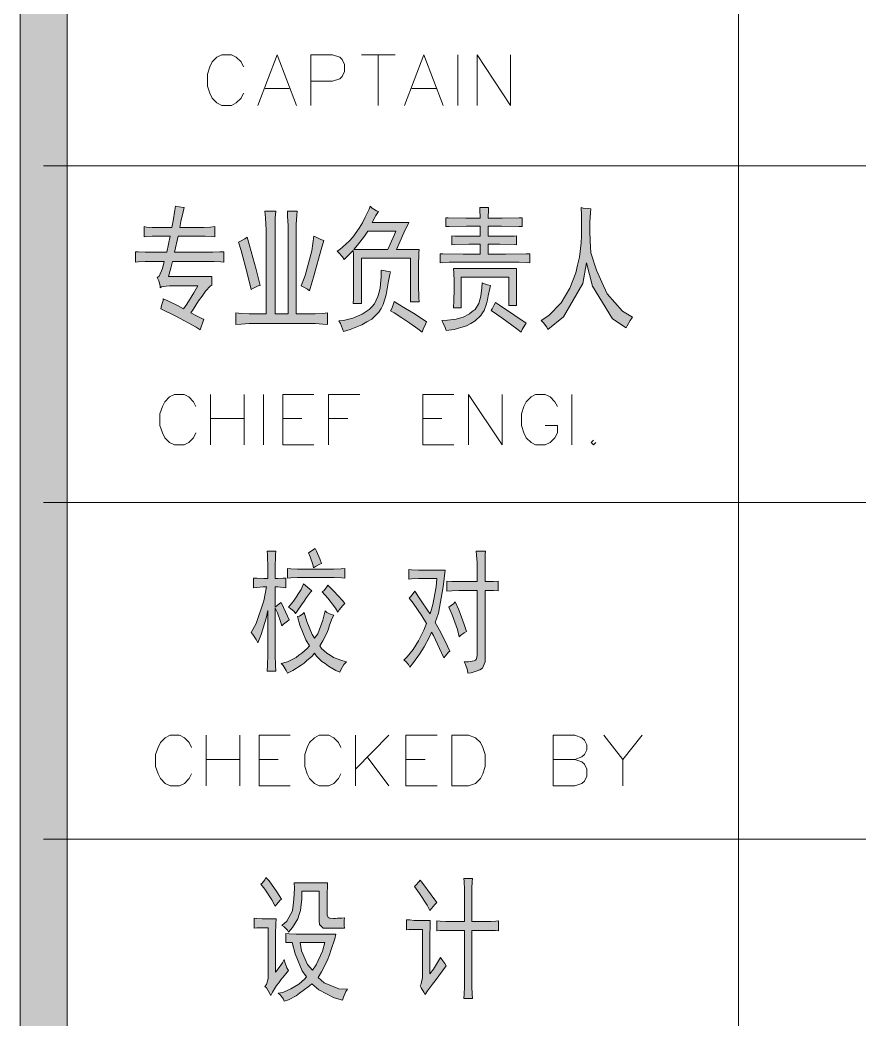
# Model space of a CAD drawing. Header units: millimetres. Extents: x -30643 to 86172, y -19411 to 63186.
# Drawn here: x 77279 to 79728, y -1251 to 1667 of the extents above; entities that cross this region are included whole.
import ezdxf

# ---------------------------------------------------------------- set-up
doc = ezdxf.new("R2010")
doc.units = ezdxf.units.MM

msp = doc.modelspace()

# ---------------------------------------------------------------- hatches: boundary and pattern name
h = msp.add_hatch(color=0)
h.dxf.hatch_style = 2
h.paths.add_polyline_path([(77415.8, -17443.9), (77278.6, -17443.9), (77278.6, 61219), (77415.8, 61219)])
h = msp.add_hatch(color=0)
h.dxf.hatch_style = 2
h.paths.add_polyline_path([(77803.5, 762.4), (77792.2, 770.1), (77735.3, 801.1), (77688.8, 824.3), (77691.6, 833.5), (77695.8, 848.3), (77696.5, 853.2), (77707.8, 848.3), (77737.4, 833.5), (77755.7, 824.3), (77764.8, 837), (77785.9, 870.1), (77797.2, 890.5), (77714.1, 890.5), (77705, 889.8), (77691.6, 887.7), (77687.4, 885.5), (77687.4, 890.5), (77683.2, 905.2), (77678.3, 915.1), (77683.9, 919.3), (77694.4, 941.8), (77699.4, 961.5), (77654.3, 961.5), (77643.1, 961.5), (77623.4, 960.8), (77614.9, 960.1), (77614.9, 990.4), (77623.4, 989.7), (77643.1, 989), (77654.3, 989), (77706.4, 989), (77716.3, 1035.4), (77672.6, 1035.4), (77663.5, 1035.4), (77647.3, 1034.7), (77641, 1034), (77641, 1063.6), (77647.3, 1062.2), (77663.5, 1061.5), (77672.6, 1061.5), (77721.2, 1061.5), (77725.4, 1080.5), (77730.3, 1111.4), (77731.7, 1123.4), (77742.3, 1121.3), (77755, 1119.2), (77757.1, 1119.2), (77754.3, 1107.2), (77747.9, 1079.1), (77744.4, 1061.5), (77807, 1061.5), (77814.8, 1061.5), (77834.5, 1062.2), (77846.4, 1063.6), (77846.4, 1034), (77838, 1034.7), (77818.3, 1035.4), (77807, 1035.4), (77739.5, 1035.4), (77728.9, 989), (77832.4, 989), (77840.8, 989), (77861.2, 989.7), (77872.5, 990.4), (77872.5, 960.1), (77864, 960.8), (77844.3, 961.5), (77833.1, 961.5), (77723.3, 961.5), (77719.1, 946.8), (77713.4, 925), (77712, 917.9), (77838, 917.9), (77838, 891.9), (77833.8, 890.5), (77819.7, 875), (77809.8, 860.9), (77799.3, 847.5), (77783.1, 822.2), (77776.8, 811.7), (77791.5, 803.9), (77810.5, 794.8), (77814.8, 793.4)])
h = msp.add_hatch(color=0)
h.dxf.hatch_style = 2
h.paths.add_polyline_path([(78024.5, 1109.3), (78023.1, 1088.2), (78022.4, 1050.9), (78022.4, 1035.4), (78022.4, 808.8), (78060.4, 808.8), (78060.4, 1053.7), (78060.4, 1066.4), (78058.9, 1093.8), (78058.2, 1109.3), (78087.1, 1109.3), (78085.7, 1097.4), (78084.3, 1071.3), (78084.3, 1057.2), (78084.3, 808.8), (78130, 808.8), (78139.2, 808.8), (78161.7, 810.3), (78175.1, 811.7), (78175.1, 777.9), (78161.7, 779.3), (78139.9, 780.7), (78130.7, 780.7), (77954.8, 780.7), (77947.1, 780.7), (77923.8, 779.3), (77908.4, 777.9), (77908.4, 811.7), (77923.8, 810.3), (77946.4, 808.8), (77954.1, 808.8), (77996.3, 808.8), (77996.3, 1036.8), (77996.3, 1053), (77994.9, 1089.6), (77992.8, 1109.3)])
h = msp.add_hatch(color=0)
h.paths.add_polyline_path([(78324.2, 1107.9), (78316.5, 1095.9), (78307.3, 1079.8), (78305.9, 1075.5), (78412.2, 1075.5), (78398.1, 1045.3), (78380.5, 1005.9), (78376.3, 996.7), (78442.4, 996.7), (78441.7, 986.2), (78441, 948.2), (78441, 921.4), (78441, 894), (78441.7, 856), (78442.4, 844), (78417.8, 844), (78417.8, 972.1), (78274.3, 972.1), (78274.3, 839.8), (78250.3, 839.8), (78251, 851.8), (78251, 891.2), (78251, 917.9), (78251, 945.4), (78251, 983.4), (78250.3, 993.9), (78241.9, 986.2), (78229.2, 972.8), (78224.3, 967.9), (78219.4, 975.6), (78208.8, 987.6), (78203.9, 992.5), (78211.6, 996.7), (78229.2, 1012.2), (78239.1, 1022.1), (78248.9, 1032.6), (78267.9, 1059.4), (78277.1, 1074.8), (78285.5, 1091), (78296.8, 1114.9), (78299.6, 1123.4), (78305.9, 1117.8), (78317.9, 1110)])
h.paths.add_polyline_path([(78293.3, 1050.9), (78283.4, 1036.1), (78263, 1009.4), (78252.5, 996.7), (78351, 996.7), (78358, 1012.9), (78370.7, 1040.4), (78374.9, 1050.9)])
h = msp.add_hatch(color=0)
h.dxf.hatch_style = 2
h.paths.add_polyline_path([(78645.1, 1119.2), (78644.4, 1109.3), (78643.7, 1093.8), (78643.7, 1088.2), (78684.5, 1088.2), (78733.8, 1088.9), (78742.9, 1089.6), (78742.9, 1063.6), (78733.1, 1064.3), (78683.1, 1065), (78643.7, 1065), (78643.7, 1035.4), (78678.2, 1035.4), (78719.7, 1036.1), (78726.7, 1036.8), (78726.7, 1010.8), (78719.7, 1011.5), (78678.2, 1012.2), (78643.7, 1012.2), (78643.7, 983.4), (78694.4, 983.4), (78754.9, 984.1), (78765.4, 984.8), (78765.4, 958), (78754.9, 959.4), (78733.8, 960.1), (78723.2, 960.1), (78541.7, 960.1), (78530.4, 960.1), (78511.4, 959.4), (78503.7, 958), (78503.7, 984.8), (78511.4, 984.1), (78570.5, 983.4), (78620.5, 983.4), (78620.5, 1012.2), (78587.4, 1012.2), (78546.6, 1011.5), (78538.1, 1010.8), (78538.1, 1036.8), (78546.6, 1036.1), (78587.4, 1035.4), (78620.5, 1035.4), (78620.5, 1065), (78580.4, 1065), (78530.4, 1064.3), (78519.9, 1063.6), (78519.9, 1089.6), (78527.6, 1088.9), (78578.3, 1088.2), (78620.5, 1088.2), (78620.5, 1093.8), (78619.8, 1109.3), (78619.1, 1119.2)])
h = msp.add_hatch(color=0)
h.dxf.hatch_style = 2
h.paths.add_polyline_path([(78798.5, 789.8), (78821, 804.6), (78856.9, 841.2), (78869.6, 862.3), (78882.2, 884.1), (78899.8, 928.5), (78904.8, 951.7), (78909.7, 974.2), (78915.3, 1016.4), (78916, 1036.1), (78916, 1055.8), (78916, 1097.4), (78914.6, 1119.2), (78921, 1117.8), (78935.7, 1116.4), (78943.5, 1115.6), (78942.1, 1103.7), (78939.9, 1077.7), (78939.9, 1065), (78939.9, 1051.6), (78941.4, 1021.4), (78942.1, 1004.5), (78943.5, 987.6), (78959.7, 936.2), (78975.1, 901.7), (78990.6, 868), (79035.6, 816.6), (79065.2, 799.7), (79058.2, 789.8), (79049, 774.4), (79046.2, 768.7), (79006.1, 794.8), (78948.4, 889.8), (78930.8, 958), (78919.5, 897.5), (78863.2, 800.4), (78818.2, 763.8), (78814.7, 770.1), (78804.8, 782.8)])
h = msp.add_hatch(color=0)
h.dxf.hatch_style = 2
h.paths.add_polyline_path([(77940.7, 1032.6), (77947.8, 1008.7), (77966.8, 938.3), (77979.4, 891.9), (77973.1, 890.5), (77959.7, 884.1), (77952.7, 879.9), (77942.1, 924.2), (77923.8, 993.9), (77915.4, 1018.5), (77921.7, 1021.4), (77934.4, 1028.4)])
h = msp.add_hatch(color=0)
h.dxf.hatch_style = 2
h.paths.add_polyline_path([(78164.5, 1023.5), (78156.8, 996.7), (78136.3, 923.5), (78123, 876.4), (78117.3, 881.3), (78104.7, 888.4), (78098.3, 890.5), (78110.3, 920.7), (78129.3, 993.2), (78135.6, 1035.4), (78142, 1032.6), (78156.1, 1026.3)])
h = msp.add_hatch(color=0)
h.dxf.hatch_style = 2
h.paths.add_polyline_path([(78358.7, 932), (78357.3, 924.2), (78352.4, 899.6), (78349.6, 882), (78346.7, 864.4), (78337.6, 836.3), (78331.3, 825), (78324.9, 813.8), (78304.5, 794.1), (78289.8, 785.6), (78275.7, 777.2), (78241.2, 763.1), (78221.5, 757.5), (78219.4, 765.2), (78213, 780.7), (78208.1, 788.4), (78222.2, 789.8), (78249.6, 796.9), (78263, 802.5), (78276.4, 808.1), (78296.8, 821.5), (78304.5, 830), (78312.3, 838.4), (78322.1, 860.2), (78325.6, 872.9), (78328.5, 885.5), (78331.3, 917.2), (78331.3, 936.9), (78339, 935.5), (78352.4, 932.7)])
h = msp.add_hatch(color=0)
h.dxf.hatch_style = 2
h.paths.add_polyline_path([(78726.7, 941.1), (78726.7, 932), (78726, 908.1), (78726, 893.3), (78726, 878.5), (78726.7, 849), (78726.7, 833.5), (78704.2, 833.5), (78704.2, 916.5), (78564.9, 916.5), (78564.9, 827.1), (78543.1, 827.1), (78543.8, 848.3), (78544.5, 880.6), (78544.5, 891.9), (78544.5, 904.5), (78543.8, 929.2), (78543.1, 941.1)])
h = msp.add_hatch(color=0)
h.dxf.hatch_style = 2
h.paths.add_polyline_path([(78508.6, 789.8), (78524.8, 790.5), (78550.8, 794.1), (78560.7, 796.9), (78571.2, 799.7), (78589.5, 808.8), (78597.3, 815.9), (78605.7, 822.2), (78616.3, 839.8), (78619.1, 850.4), (78622.6, 860.9), (78625.4, 885.5), (78626.1, 899.6), (78630.3, 898.2), (78642.3, 894), (78650.7, 891.9), (78648.6, 882.7), (78643.7, 861.6), (78641.6, 850.4), (78638.8, 838.4), (78632.4, 819.4), (78627.5, 811.7), (78622.6, 803.9), (78605.7, 789.1), (78593, 781.4), (78580.4, 774.4), (78544.5, 763.8), (78521.3, 761), (78518.4, 769.4), (78512.1, 784.2)])
h = msp.add_hatch(color=0)
h.dxf.hatch_style = 2
h.paths.add_polyline_path([(78369.3, 845.4), (78380.5, 838.4), (78403, 825), (78414.3, 818), (78426.3, 811), (78450.9, 794.8), (78464.3, 785.6), (78460.7, 779.3), (78454.4, 764.5), (78451.6, 756.1), (78438.9, 765.2), (78415, 782.1), (78403.7, 789.8), (78392.5, 797.6), (78370, 811.7), (78358.7, 818), (78363.6, 827.1), (78368.6, 841.2)])
h = msp.add_hatch(color=0)
h.dxf.hatch_style = 2
h.paths.add_polyline_path([(78664.8, 842.6), (78676.8, 834.2), (78721.8, 803.9), (78754.9, 782.1), (78750.7, 776.5), (78742.9, 763.1), (78740.1, 756.1), (78727.4, 765.9), (78683.8, 797.6), (78652.1, 819.4), (78655, 824.3), (78661.3, 835.6)])
h = msp.add_hatch(color=0)
h.dxf.hatch_style = 2
h.paths.add_polyline_path([(78001.2, 36.9), (78001.2, 66.5), (78000.5, 106.6), (77999.8, 117.1), (78024.5, 117.1), (78023.8, 106.6), (78023.1, 66.5), (78023.1, 36.9), (78030.1, 36.9), (78045.6, 37.6), (78053.3, 38.3), (78053.3, 10.2), (78045.6, 10.9), (78030.8, 12.3), (78023.1, 12.3), (78023.1, -46.8), (78027.3, -42.6), (78035.7, -35.6), (78040.6, -32.8), (78047, -47.5), (78058.9, -72.9), (78063.9, -83.4), (78058.2, -87.6), (78047, -96.1), (78042.1, -101), (78038.5, -88.3), (78029.4, -63), (78023.1, -49.6), (78023.1, -170), (78023.1, -185.5), (78023.8, -217.1), (78024.5, -233.3), (77999.8, -233.3), (78000.5, -217.1), (78001.2, -185.5), (78001.2, -170), (78001.2, -56), (77996.3, -79.2), (77981.5, -126.3), (77972.4, -150.3), (77967.5, -141.1), (77957.6, -126.3), (77952.7, -120.7), (77967.5, -94.7), (77990, -27.8), (77997, 12.3), (77987.9, 12.3), (77969.6, 10.9), (77959.7, 10.2), (77959.7, 38.3), (77969.6, 37.6), (77990, 36.9)])
h = msp.add_hatch(color=0)
h.dxf.hatch_style = 2
h.paths.add_polyline_path([(78139.2, 124.9), (78143.4, 116.4), (78153.2, 94.6), (78157.5, 81.2), (78152.5, 79.1), (78140.6, 72.1), (78134.2, 67.9), (78132.8, 77.7), (78125.1, 100.2), (78119.5, 112.2)])
h = msp.add_hatch(color=0)
h.dxf.hatch_style = 2
h.paths.add_polyline_path([(78523.4, 29.2), (78537.4, 28.5), (78556.4, 27.8), (78561.4, 27.8), (78611.3, 27.8), (78611.3, 73.5), (78611.3, 84.1), (78609.9, 105.2), (78609.2, 117.1), (78636, 117.1), (78635.3, 108), (78634.6, 84.8), (78634.6, 70.7), (78634.6, 27.8), (78640.2, 27.8), (78659.2, 28.5), (78672.6, 29.2), (78672.6, 1), (78659.2, 1.7), (78640.2, 2.4), (78634.6, 2.4), (78634.6, -191.8), (78635.3, -206.6), (78627.5, -224.9), (78619.8, -229.1), (78612, -232.6), (78594.4, -238.2), (78584.6, -239.6), (78583.2, -230.5), (78577.6, -213.6), (78574, -205.9), (78586.7, -205.9), (78602.9, -203.7), (78606.4, -201.6), (78609.2, -199.5), (78612, -189), (78611.3, -179.1), (78611.3, 2.4), (78562.8, 2.4), (78557.9, 2.4), (78538.1, 1), (78523.4, -0.4)])
h = msp.add_hatch(color=0)
h.dxf.hatch_style = 2
h.paths.add_polyline_path([(78182.1, 64.4), (78193.3, 64.4), (78215.2, 65.1), (78225.7, 65.8), (78225.7, 38.3), (78216.6, 39), (78194.8, 39.7), (78182.1, 39.7), (78099.8, 39.7), (78087.8, 39.7), (78068.1, 39), (78058.9, 38.3), (78058.9, 65.8), (78068.1, 65.1), (78087.8, 64.4), (78099.8, 64.4)])
h = msp.add_hatch(color=0)
h.dxf.hatch_style = 2
h.paths.add_polyline_path([(78412.2, 62.9), (78420.6, 62.2), (78441, 61.5), (78453, 61.5), (78518.4, 61.5), (78512.8, 12.3), (78498.7, -64.4), (78489.6, -91.2), (78504.4, -118.6), (78525.5, -160.1), (78532.5, -174.9), (78528.3, -178.4), (78519.1, -189), (78514.2, -194.6), (78502.3, -167.2), (78484, -129.2), (78478.3, -119.3), (78471.3, -135.5), (78457.2, -162.2), (78450.2, -173.5), (78443.2, -184), (78426.3, -208), (78415.7, -221.3), (78411.5, -214.3), (78402.3, -204.5), (78397.4, -200.9), (78407.3, -191.8), (78424.9, -170), (78433.3, -158), (78441, -145.3), (78456.5, -113.7), (78464.3, -94.7), (78450.2, -72.2), (78424.9, -34.9), (78413.6, -20.1), (78417.1, -16.6), (78424.9, -6.7), (78429.8, -0.4), (78446.7, -25), (78469.2, -58.1), (78474.8, -66.5), (78482.6, -39.1), (78492.4, 13), (78494.5, 36.9), (78453, 36.9), (78441, 36.9), (78420.6, 36.2), (78412.2, 34.8)])
h = msp.add_hatch(color=0)
h.dxf.hatch_style = 2
h.paths.add_polyline_path([(78130, 1), (78125.8, -2.5), (78113.8, -18), (78106.8, -29.2), (78099.1, -39.8), (78087.1, -58.1), (78082.2, -65.1), (78077.9, -59.5), (78067.4, -50.3), (78061.8, -46.8), (78076.5, -29.2), (78098.3, 5.2), (78105.4, 21.4)])
h = msp.add_hatch(color=0)
h.dxf.hatch_style = 2
h.paths.add_polyline_path([(78175.8, 17.9), (78193.3, -0.4), (78218.7, -27.1), (78225.7, -35.6), (78220.1, -41.9), (78209.5, -54.6), (78205.3, -60.9), (78199, -49.6), (78176.5, -20.1), (78159.6, -1.8), (78165.2, 2.4), (78172.9, 13)])
h = msp.add_hatch(color=0)
h.dxf.hatch_style = 2
h.paths.add_polyline_path([(78107.5, -62.3), (78115.2, -88.3), (78130.7, -126.3), (78137.8, -137.6), (78146.9, -124.9), (78161.7, -84.8), (78168, -57.4), (78172.9, -62.3), (78185.6, -67.9), (78193.3, -70), (78189.1, -79.2), (78181.4, -98.9), (78177.9, -110.2), (78174.3, -120.7), (78161.7, -145.3), (78153.2, -159.4), (78158.2, -167.2), (78172.9, -181.2), (78182.8, -186.9), (78192.6, -193.2), (78216.6, -202.3), (78230.6, -205.9), (78222.9, -213.6), (78213.8, -229.1), (78211.6, -236.8), (78199.7, -231.2), (78177.9, -218.5), (78168.7, -211.5), (78158.9, -205.2), (78143.4, -189.7), (78137.8, -181.2), (78130.7, -189.7), (78114.5, -203.7), (78106.8, -210.1), (78098.3, -216.4), (78074.4, -231.2), (78058.2, -239.6), (78054.7, -231.2), (78045.6, -217.1), (78040.6, -211.5), (78058.2, -205.9), (78083.6, -193.2), (78092, -186.9), (78100.5, -181.2), (78115.9, -167.2), (78123, -159.4), (78111.7, -141.8), (78094.8, -98.9), (78087.8, -74.3), (78093.4, -72.9), (78103.3, -66.5)])
h = msp.add_hatch(color=0)
h.dxf.hatch_style = 2
h.paths.add_polyline_path([(78548, -31.3), (78557.9, -54.6), (78574, -97.5), (78581.1, -117.9), (78574, -121.4), (78562.8, -129.2), (78559.3, -133.4), (78554.3, -112.3), (78538.9, -69.3), (78529, -46.8), (78533.2, -44), (78542.4, -37)])
h = msp.add_hatch(color=0)
h.dxf.hatch_style = 2
h.paths.add_polyline_path([(77995.6, -835.7), (78005.5, -845.5), (78028, -877.2), (78041.4, -899), (78036.4, -902.5), (78027.3, -913.1), (78022.4, -918.7), (78012.5, -901.1), (77992.1, -869.4), (77980.8, -855.4), (77984.4, -852.5), (77992.1, -842.7)])
h = msp.add_hatch(color=0)
h.dxf.hatch_style = 2
h.paths.add_polyline_path([(78446, -843.4), (78453.7, -853.2), (78477.6, -885.6), (78493.8, -908.1), (78488.2, -914.5), (78478.3, -925.7), (78474.1, -931.4), (78466.4, -916.6), (78443.9, -882.1), (78429.1, -861.7), (78432.6, -858.2), (78441.7, -848.3)])
h = msp.add_hatch(color=0)
h.dxf.hatch_style = 2
h.paths.add_polyline_path([(78574.7, -963.7), (78574.7, -886.3), (78574.7, -870.8), (78574, -846.9), (78573.3, -838.5), (78598, -838.5), (78597.3, -848.3), (78596.6, -866.6), (78596.6, -874.4), (78596.6, -963.7), (78644.4, -963.7), (78651.4, -963.7), (78666.2, -963), (78674, -962.3), (78674, -991.2), (78665.5, -990.5), (78651.4, -989.8), (78645.1, -989.8), (78596.6, -989.8), (78596.6, -1144.6), (78596.6, -1153.7), (78597.3, -1175.5), (78598, -1188.9), (78573.3, -1188.9), (78574, -1175.5), (78574.7, -1154.4), (78574.7, -1146), (78574.7, -989.8), (78529.7, -989.8), (78520.6, -989.8), (78503.7, -990.5), (78494.5, -991.2), (78494.5, -962.3), (78503.7, -963), (78519.9, -963.7), (78527.6, -963.7)])
h = msp.add_hatch(color=0)
h.dxf.hatch_style = 2
h.paths.add_polyline_path([(78171.5, -983.4), (78162.4, -983.4), (78151.8, -972.9), (78151.1, -962.3), (78151.1, -875.8), (78100.5, -875.8), (78100.5, -897.6), (78096.2, -931.4), (78092.7, -943.3), (78088.5, -956), (78073, -981.3), (78061.1, -994.7), (78058.2, -989.1), (78049.1, -979.9), (78042.1, -975.7), (78056.8, -963), (78073, -932.8), (78075.1, -915.9), (78077.2, -899), (78078.6, -866.6), (78077.9, -851.1), (78175.1, -851.1), (78175.1, -860.3), (78174.3, -883.5), (78174.3, -897.6), (78174.3, -939.1), (78174.3, -945.4), (78177.2, -952.5), (78180.7, -953.9), (78183.5, -954.6), (78192.6, -955.3), (78198.3, -955.3), (78204.6, -954.6), (78217.3, -953.9), (78225, -953.2), (78224.3, -960.9), (78224.3, -975.7), (78225, -983.4)])
h = msp.add_hatch(color=0)
h.dxf.hatch_style = 2
h.paths.add_polyline_path([(78025.2, -956), (78024.5, -970.1), (78023.8, -1001), (78023.8, -1017.9), (78023.8, -1111.5), (78031.5, -1102.3), (78044.2, -1084.1), (78049.1, -1074.9), (78051.2, -1082.6), (78056.8, -1098.8), (78061.1, -1107.3), (78053.3, -1116.4), (78039.2, -1134), (78032.9, -1142.5), (78026.6, -1150.9), (78015.3, -1169.9), (78009.7, -1179.8), (78005.5, -1171.3), (77997, -1157.9), (77992.8, -1153.7), (77997, -1147.4), (78001.9, -1129.8), (78001.9, -1117.8), (78001.9, -982), (77989.3, -982), (77969.6, -982.7), (77961.1, -983.4), (77961.1, -954.6), (77968.9, -955.3), (77984.4, -956), (77992.8, -956)])
h = msp.add_hatch(color=0)
h.dxf.hatch_style = 2
h.paths.add_polyline_path([(78474.8, -960.9), (78474.8, -975), (78474.1, -1005.9), (78474.1, -1022.1), (78474.1, -1116.4), (78484, -1103.1), (78499.4, -1079.1), (78505.1, -1068.6), (78508.6, -1074.9), (78517, -1086.9), (78521.3, -1093.2), (78488.9, -1136.8), (78481.9, -1146.7), (78467.1, -1166.4), (78460, -1176.9), (78455.8, -1169.9), (78448.8, -1157.2), (78445.3, -1151.6), (78448.8, -1146), (78452.3, -1127), (78452.3, -1115), (78452.3, -986.9), (78436.1, -986.9), (78412.9, -987.6), (78405.9, -988.4), (78405.9, -958.8), (78415, -959.5), (78427.7, -960.9), (78431.2, -960.9)])
h = msp.add_hatch(color=0)
h.paths.add_polyline_path([(78054, -998.9), (78063.2, -999.6), (78083.6, -1001), (78095.5, -1001), (78199.7, -1001), (78196.2, -1014.4), (78186.3, -1045.3), (78180.7, -1061.5), (78174.3, -1078.4), (78158.2, -1110.8), (78147.6, -1127), (78165.9, -1143.2), (78208.8, -1160.8), (78233.5, -1161.5), (78228.5, -1168.5), (78221.5, -1184.7), (78219.4, -1193.8), (78194.8, -1186.8), (78149.7, -1162.9), (78130, -1146), (78123, -1151.6), (78104.7, -1165.7), (78094.1, -1172.7), (78083.6, -1180.5), (78061.1, -1192.4), (78049.1, -1196.6), (78047, -1190.3), (78037.8, -1179), (78031.5, -1173.4), (78044.9, -1170.6), (78068.8, -1160.8), (78080.1, -1153.7), (78091.3, -1146.7), (78108.2, -1132.6), (78113.8, -1125.6), (78101.2, -1108), (78080.8, -1058), (78072.3, -1025.6), (78054, -1025.6)])
h.paths.add_polyline_path([(78131.4, -1105.9), (78142.7, -1090.4), (78161, -1050.3), (78167.3, -1025.6), (78095.5, -1025.6), (78099.8, -1049.6), (78117.3, -1089.7)])

# ---------------------------------------------------------------- linework, layer by layer
at = {"color": 0, "lineweight": 0}
for points in [[(77415.8, -17443.9), (77278.6, -17443.9), (77278.6, 61219), (77415.8, 61219)], [(77803.5, 762.4), (77792.2, 770.1), (77735.3, 801.1), (77688.8, 824.3), (77691.6, 833.5), (77695.8, 848.3), (77696.5, 853.2), (77707.8, 848.3), (77737.4, 833.5), (77755.7, 824.3), (77764.8, 837), (77785.9, 870.1), (77797.2, 890.5), (77714.1, 890.5), (77705, 889.8), (77691.6, 887.7), (77687.4, 885.5), (77687.4, 890.5), (77683.2, 905.2), (77678.3, 915.1), (77683.9, 919.3), (77694.4, 941.8), (77699.4, 961.5), (77654.3, 961.5), (77643.1, 961.5), (77623.4, 960.8), (77614.9, 960.1), (77614.9, 990.4), (77623.4, 989.7), (77643.1, 989), (77654.3, 989), (77706.4, 989), (77716.3, 1035.4), (77672.6, 1035.4), (77663.5, 1035.4), (77647.3, 1034.7), (77641, 1034), (77641, 1063.6), (77647.3, 1062.2), (77663.5, 1061.5), (77672.6, 1061.5), (77721.2, 1061.5), (77725.4, 1080.5), (77730.3, 1111.4), (77731.7, 1123.4), (77742.3, 1121.3), (77755, 1119.2), (77757.1, 1119.2), (77754.3, 1107.2), (77747.9, 1079.1), (77744.4, 1061.5), (77807, 1061.5), (77814.8, 1061.5), (77834.5, 1062.2), (77846.4, 1063.6), (77846.4, 1034), (77838, 1034.7), (77818.3, 1035.4), (77807, 1035.4), (77739.5, 1035.4), (77728.9, 989), (77832.4, 989), (77840.8, 989), (77861.2, 989.7), (77872.5, 990.4), (77872.5, 960.1), (77864, 960.8), (77844.3, 961.5), (77833.1, 961.5), (77723.3, 961.5), (77719.1, 946.8), (77713.4, 925), (77712, 917.9), (77838, 917.9), (77838, 891.9), (77833.8, 890.5), (77819.7, 875), (77809.8, 860.9), (77799.3, 847.5), (77783.1, 822.2), (77776.8, 811.7), (77791.5, 803.9), (77810.5, 794.8), (77814.8, 793.4)], [(78024.5, 1109.3), (78023.1, 1088.2), (78022.4, 1050.9), (78022.4, 1035.4), (78022.4, 808.8), (78060.4, 808.8), (78060.4, 1053.7), (78060.4, 1066.4), (78058.9, 1093.8), (78058.2, 1109.3), (78087.1, 1109.3), (78085.7, 1097.4), (78084.3, 1071.3), (78084.3, 1057.2), (78084.3, 808.8), (78130, 808.8), (78139.2, 808.8), (78161.7, 810.3), (78175.1, 811.7), (78175.1, 777.9), (78161.7, 779.3), (78139.9, 780.7), (78130.7, 780.7), (77954.8, 780.7), (77947.1, 780.7), (77923.8, 779.3), (77908.4, 777.9), (77908.4, 811.7), (77923.8, 810.3), (77946.4, 808.8), (77954.1, 808.8), (77996.3, 808.8), (77996.3, 1036.8), (77996.3, 1053), (77994.9, 1089.6), (77992.8, 1109.3)], [(78324.2, 1107.9), (78316.5, 1095.9), (78307.3, 1079.8), (78305.9, 1075.5), (78412.2, 1075.5), (78398.1, 1045.3), (78380.5, 1005.9), (78376.3, 996.7), (78442.4, 996.7), (78441.7, 986.2), (78441, 948.2), (78441, 921.4), (78441, 894), (78441.7, 856), (78442.4, 844), (78417.8, 844), (78417.8, 972.1), (78274.3, 972.1), (78274.3, 839.8), (78250.3, 839.8), (78251, 851.8), (78251, 891.2), (78251, 917.9), (78251, 945.4), (78251, 983.4), (78250.3, 993.9), (78241.9, 986.2), (78229.2, 972.8), (78224.3, 967.9), (78219.4, 975.6), (78208.8, 987.6), (78203.9, 992.5), (78211.6, 996.7), (78229.2, 1012.2), (78239.1, 1022.1), (78248.9, 1032.6), (78267.9, 1059.4), (78277.1, 1074.8), (78285.5, 1091), (78296.8, 1114.9), (78299.6, 1123.4), (78305.9, 1117.8), (78317.9, 1110)], [(78645.1, 1119.2), (78644.4, 1109.3), (78643.7, 1093.8), (78643.7, 1088.2), (78684.5, 1088.2), (78733.8, 1088.9), (78742.9, 1089.6), (78742.9, 1063.6), (78733.1, 1064.3), (78683.1, 1065), (78643.7, 1065), (78643.7, 1035.4), (78678.2, 1035.4), (78719.7, 1036.1), (78726.7, 1036.8), (78726.7, 1010.8), (78719.7, 1011.5), (78678.2, 1012.2), (78643.7, 1012.2), (78643.7, 983.4), (78694.4, 983.4), (78754.9, 984.1), (78765.4, 984.8), (78765.4, 958), (78754.9, 959.4), (78733.8, 960.1), (78723.2, 960.1), (78541.7, 960.1), (78530.4, 960.1), (78511.4, 959.4), (78503.7, 958), (78503.7, 984.8), (78511.4, 984.1), (78570.5, 983.4), (78620.5, 983.4), (78620.5, 1012.2), (78587.4, 1012.2), (78546.6, 1011.5), (78538.1, 1010.8), (78538.1, 1036.8), (78546.6, 1036.1), (78587.4, 1035.4), (78620.5, 1035.4), (78620.5, 1065), (78580.4, 1065), (78530.4, 1064.3), (78519.9, 1063.6), (78519.9, 1089.6), (78527.6, 1088.9), (78578.3, 1088.2), (78620.5, 1088.2), (78620.5, 1093.8), (78619.8, 1109.3), (78619.1, 1119.2)], [(78798.5, 789.8), (78821, 804.6), (78856.9, 841.2), (78869.6, 862.3), (78882.2, 884.1), (78899.8, 928.5), (78904.8, 951.7), (78909.7, 974.2), (78915.3, 1016.4), (78916, 1036.1), (78916, 1055.8), (78916, 1097.4), (78914.6, 1119.2), (78921, 1117.8), (78935.7, 1116.4), (78943.5, 1115.6), (78942.1, 1103.7), (78939.9, 1077.7), (78939.9, 1065), (78939.9, 1051.6), (78941.4, 1021.4), (78942.1, 1004.5), (78943.5, 987.6), (78959.7, 936.2), (78975.1, 901.7), (78990.6, 868), (79035.6, 816.6), (79065.2, 799.7), (79058.2, 789.8), (79049, 774.4), (79046.2, 768.7), (79006.1, 794.8), (78948.4, 889.8), (78930.8, 958), (78919.5, 897.5), (78863.2, 800.4), (78818.2, 763.8), (78814.7, 770.1), (78804.8, 782.8)], [(78293.3, 1050.9), (78283.4, 1036.1), (78263, 1009.4), (78252.5, 996.7), (78351, 996.7), (78358, 1012.9), (78370.7, 1040.4), (78374.9, 1050.9)], [(77940.7, 1032.6), (77947.8, 1008.7), (77966.8, 938.3), (77979.4, 891.9), (77973.1, 890.5), (77959.7, 884.1), (77952.7, 879.9), (77942.1, 924.2), (77923.8, 993.9), (77915.4, 1018.5), (77921.7, 1021.4), (77934.4, 1028.4)], [(78164.5, 1023.5), (78156.8, 996.7), (78136.3, 923.5), (78123, 876.4), (78117.3, 881.3), (78104.7, 888.4), (78098.3, 890.5), (78110.3, 920.7), (78129.3, 993.2), (78135.6, 1035.4), (78142, 1032.6), (78156.1, 1026.3)], [(78358.7, 932), (78357.3, 924.2), (78352.4, 899.6), (78349.6, 882), (78346.7, 864.4), (78337.6, 836.3), (78331.3, 825), (78324.9, 813.8), (78304.5, 794.1), (78289.8, 785.6), (78275.7, 777.2), (78241.2, 763.1), (78221.5, 757.5), (78219.4, 765.2), (78213, 780.7), (78208.1, 788.4), (78222.2, 789.8), (78249.6, 796.9), (78263, 802.5), (78276.4, 808.1), (78296.8, 821.5), (78304.5, 830), (78312.3, 838.4), (78322.1, 860.2), (78325.6, 872.9), (78328.5, 885.5), (78331.3, 917.2), (78331.3, 936.9), (78339, 935.5), (78352.4, 932.7)], [(78726.7, 941.1), (78726.7, 932), (78726, 908.1), (78726, 893.3), (78726, 878.5), (78726.7, 849), (78726.7, 833.5), (78704.2, 833.5), (78704.2, 916.5), (78564.9, 916.5), (78564.9, 827.1), (78543.1, 827.1), (78543.8, 848.3), (78544.5, 880.6), (78544.5, 891.9), (78544.5, 904.5), (78543.8, 929.2), (78543.1, 941.1)], [(78508.6, 789.8), (78524.8, 790.5), (78550.8, 794.1), (78560.7, 796.9), (78571.2, 799.7), (78589.5, 808.8), (78597.3, 815.9), (78605.7, 822.2), (78616.3, 839.8), (78619.1, 850.4), (78622.6, 860.9), (78625.4, 885.5), (78626.1, 899.6), (78630.3, 898.2), (78642.3, 894), (78650.7, 891.9), (78648.6, 882.7), (78643.7, 861.6), (78641.6, 850.4), (78638.8, 838.4), (78632.4, 819.4), (78627.5, 811.7), (78622.6, 803.9), (78605.7, 789.1), (78593, 781.4), (78580.4, 774.4), (78544.5, 763.8), (78521.3, 761), (78518.4, 769.4), (78512.1, 784.2)], [(78369.3, 845.4), (78380.5, 838.4), (78403, 825), (78414.3, 818), (78426.3, 811), (78450.9, 794.8), (78464.3, 785.6), (78460.7, 779.3), (78454.4, 764.5), (78451.6, 756.1), (78438.9, 765.2), (78415, 782.1), (78403.7, 789.8), (78392.5, 797.6), (78370, 811.7), (78358.7, 818), (78363.6, 827.1), (78368.6, 841.2)], [(78664.8, 842.6), (78676.8, 834.2), (78721.8, 803.9), (78754.9, 782.1), (78750.7, 776.5), (78742.9, 763.1), (78740.1, 756.1), (78727.4, 765.9), (78683.8, 797.6), (78652.1, 819.4), (78655, 824.3), (78661.3, 835.6)], [(78001.2, 36.9), (78001.2, 66.5), (78000.5, 106.6), (77999.8, 117.1), (78024.5, 117.1), (78023.8, 106.6), (78023.1, 66.5), (78023.1, 36.9), (78030.1, 36.9), (78045.6, 37.6), (78053.3, 38.3), (78053.3, 10.2), (78045.6, 10.9), (78030.8, 12.3), (78023.1, 12.3), (78023.1, -46.8), (78027.3, -42.6), (78035.7, -35.6), (78040.6, -32.8), (78047, -47.5), (78058.9, -72.9), (78063.9, -83.4), (78058.2, -87.6), (78047, -96.1), (78042.1, -101), (78038.5, -88.3), (78029.4, -63), (78023.1, -49.6), (78023.1, -170), (78023.1, -185.5), (78023.8, -217.1), (78024.5, -233.3), (77999.8, -233.3), (78000.5, -217.1), (78001.2, -185.5), (78001.2, -170), (78001.2, -56), (77996.3, -79.2), (77981.5, -126.3), (77972.4, -150.3), (77967.5, -141.1), (77957.6, -126.3), (77952.7, -120.7), (77967.5, -94.7), (77990, -27.8), (77997, 12.3), (77987.9, 12.3), (77969.6, 10.9), (77959.7, 10.2), (77959.7, 38.3), (77969.6, 37.6), (77990, 36.9)], [(78139.2, 124.9), (78143.4, 116.4), (78153.2, 94.6), (78157.5, 81.2), (78152.5, 79.1), (78140.6, 72.1), (78134.2, 67.9), (78132.8, 77.7), (78125.1, 100.2), (78119.5, 112.2)], [(78523.4, 29.2), (78537.4, 28.5), (78556.4, 27.8), (78561.4, 27.8), (78611.3, 27.8), (78611.3, 73.5), (78611.3, 84.1), (78609.9, 105.2), (78609.2, 117.1), (78636, 117.1), (78635.3, 108), (78634.6, 84.8), (78634.6, 70.7), (78634.6, 27.8), (78640.2, 27.8), (78659.2, 28.5), (78672.6, 29.2), (78672.6, 1), (78659.2, 1.7), (78640.2, 2.4), (78634.6, 2.4), (78634.6, -191.8), (78635.3, -206.6), (78627.5, -224.9), (78619.8, -229.1), (78612, -232.6), (78594.4, -238.2), (78584.6, -239.6), (78583.2, -230.5), (78577.6, -213.6), (78574, -205.9), (78586.7, -205.9), (78602.9, -203.7), (78606.4, -201.6), (78609.2, -199.5), (78612, -189), (78611.3, -179.1), (78611.3, 2.4), (78562.8, 2.4), (78557.9, 2.4), (78538.1, 1), (78523.4, -0.4)], [(78182.1, 64.4), (78193.3, 64.4), (78215.2, 65.1), (78225.7, 65.8), (78225.7, 38.3), (78216.6, 39), (78194.8, 39.7), (78182.1, 39.7), (78099.8, 39.7), (78087.8, 39.7), (78068.1, 39), (78058.9, 38.3), (78058.9, 65.8), (78068.1, 65.1), (78087.8, 64.4), (78099.8, 64.4)], [(78412.2, 62.9), (78420.6, 62.2), (78441, 61.5), (78453, 61.5), (78518.4, 61.5), (78512.8, 12.3), (78498.7, -64.4), (78489.6, -91.2), (78504.4, -118.6), (78525.5, -160.1), (78532.5, -174.9), (78528.3, -178.4), (78519.1, -189), (78514.2, -194.6), (78502.3, -167.2), (78484, -129.2), (78478.3, -119.3), (78471.3, -135.5), (78457.2, -162.2), (78450.2, -173.5), (78443.2, -184), (78426.3, -208), (78415.7, -221.3), (78411.5, -214.3), (78402.3, -204.5), (78397.4, -200.9), (78407.3, -191.8), (78424.9, -170), (78433.3, -158), (78441, -145.3), (78456.5, -113.7), (78464.3, -94.7), (78450.2, -72.2), (78424.9, -34.9), (78413.6, -20.1), (78417.1, -16.6), (78424.9, -6.7), (78429.8, -0.4), (78446.7, -25), (78469.2, -58.1), (78474.8, -66.5), (78482.6, -39.1), (78492.4, 13), (78494.5, 36.9), (78453, 36.9), (78441, 36.9), (78420.6, 36.2), (78412.2, 34.8)], [(78130, 1), (78125.8, -2.5), (78113.8, -18), (78106.8, -29.2), (78099.1, -39.8), (78087.1, -58.1), (78082.2, -65.1), (78077.9, -59.5), (78067.4, -50.3), (78061.8, -46.8), (78076.5, -29.2), (78098.3, 5.2), (78105.4, 21.4)], [(78175.8, 17.9), (78193.3, -0.4), (78218.7, -27.1), (78225.7, -35.6), (78220.1, -41.9), (78209.5, -54.6), (78205.3, -60.9), (78199, -49.6), (78176.5, -20.1), (78159.6, -1.8), (78165.2, 2.4), (78172.9, 13)], [(78107.5, -62.3), (78115.2, -88.3), (78130.7, -126.3), (78137.8, -137.6), (78146.9, -124.9), (78161.7, -84.8), (78168, -57.4), (78172.9, -62.3), (78185.6, -67.9), (78193.3, -70), (78189.1, -79.2), (78181.4, -98.9), (78177.9, -110.2), (78174.3, -120.7), (78161.7, -145.3), (78153.2, -159.4), (78158.2, -167.2), (78172.9, -181.2), (78182.8, -186.9), (78192.6, -193.2), (78216.6, -202.3), (78230.6, -205.9), (78222.9, -213.6), (78213.8, -229.1), (78211.6, -236.8), (78199.7, -231.2), (78177.9, -218.5), (78168.7, -211.5), (78158.9, -205.2), (78143.4, -189.7), (78137.8, -181.2), (78130.7, -189.7), (78114.5, -203.7), (78106.8, -210.1), (78098.3, -216.4), (78074.4, -231.2), (78058.2, -239.6), (78054.7, -231.2), (78045.6, -217.1), (78040.6, -211.5), (78058.2, -205.9), (78083.6, -193.2), (78092, -186.9), (78100.5, -181.2), (78115.9, -167.2), (78123, -159.4), (78111.7, -141.8), (78094.8, -98.9), (78087.8, -74.3), (78093.4, -72.9), (78103.3, -66.5)], [(78548, -31.3), (78557.9, -54.6), (78574, -97.5), (78581.1, -117.9), (78574, -121.4), (78562.8, -129.2), (78559.3, -133.4), (78554.3, -112.3), (78538.9, -69.3), (78529, -46.8), (78533.2, -44), (78542.4, -37)], [(78537.4, -568.3), (78537.4, -420.5), (78586, -420.5), (78607.1, -427.5), (78621.2, -441.6), (78628.2, -455.7), (78635.3, -476.8), (78635.3, -512), (78628.2, -533.1), (78621.2, -547.1), (78607.1, -561.2), (78586, -568.3)], [(77995.6, -835.7), (78005.5, -845.5), (78028, -877.2), (78041.4, -899), (78036.4, -902.5), (78027.3, -913.1), (78022.4, -918.7), (78012.5, -901.1), (77992.1, -869.4), (77980.8, -855.4), (77984.4, -852.5), (77992.1, -842.7)], [(78446, -843.4), (78453.7, -853.2), (78477.6, -885.6), (78493.8, -908.1), (78488.2, -914.5), (78478.3, -925.7), (78474.1, -931.4), (78466.4, -916.6), (78443.9, -882.1), (78429.1, -861.7), (78432.6, -858.2), (78441.7, -848.3)], [(78574.7, -963.7), (78574.7, -886.3), (78574.7, -870.8), (78574, -846.9), (78573.3, -838.5), (78598, -838.5), (78597.3, -848.3), (78596.6, -866.6), (78596.6, -874.4), (78596.6, -963.7), (78644.4, -963.7), (78651.4, -963.7), (78666.2, -963), (78674, -962.3), (78674, -991.2), (78665.5, -990.5), (78651.4, -989.8), (78645.1, -989.8), (78596.6, -989.8), (78596.6, -1144.6), (78596.6, -1153.7), (78597.3, -1175.5), (78598, -1188.9), (78573.3, -1188.9), (78574, -1175.5), (78574.7, -1154.4), (78574.7, -1146), (78574.7, -989.8), (78529.7, -989.8), (78520.6, -989.8), (78503.7, -990.5), (78494.5, -991.2), (78494.5, -962.3), (78503.7, -963), (78519.9, -963.7), (78527.6, -963.7)], [(78171.5, -983.4), (78162.4, -983.4), (78151.8, -972.9), (78151.1, -962.3), (78151.1, -875.8), (78100.5, -875.8), (78100.5, -897.6), (78096.2, -931.4), (78092.7, -943.3), (78088.5, -956), (78073, -981.3), (78061.1, -994.7), (78058.2, -989.1), (78049.1, -979.9), (78042.1, -975.7), (78056.8, -963), (78073, -932.8), (78075.1, -915.9), (78077.2, -899), (78078.6, -866.6), (78077.9, -851.1), (78175.1, -851.1), (78175.1, -860.3), (78174.3, -883.5), (78174.3, -897.6), (78174.3, -939.1), (78174.3, -945.4), (78177.2, -952.5), (78180.7, -953.9), (78183.5, -954.6), (78192.6, -955.3), (78198.3, -955.3), (78204.6, -954.6), (78217.3, -953.9), (78225, -953.2), (78224.3, -960.9), (78224.3, -975.7), (78225, -983.4)], [(78025.2, -956), (78024.5, -970.1), (78023.8, -1001), (78023.8, -1017.9), (78023.8, -1111.5), (78031.5, -1102.3), (78044.2, -1084.1), (78049.1, -1074.9), (78051.2, -1082.6), (78056.8, -1098.8), (78061.1, -1107.3), (78053.3, -1116.4), (78039.2, -1134), (78032.9, -1142.5), (78026.6, -1150.9), (78015.3, -1169.9), (78009.7, -1179.8), (78005.5, -1171.3), (77997, -1157.9), (77992.8, -1153.7), (77997, -1147.4), (78001.9, -1129.8), (78001.9, -1117.8), (78001.9, -982), (77989.3, -982), (77969.6, -982.7), (77961.1, -983.4), (77961.1, -954.6), (77968.9, -955.3), (77984.4, -956), (77992.8, -956)], [(78474.8, -960.9), (78474.8, -975), (78474.1, -1005.9), (78474.1, -1022.1), (78474.1, -1116.4), (78484, -1103.1), (78499.4, -1079.1), (78505.1, -1068.6), (78508.6, -1074.9), (78517, -1086.9), (78521.3, -1093.2), (78488.9, -1136.8), (78481.9, -1146.7), (78467.1, -1166.4), (78460, -1176.9), (78455.8, -1169.9), (78448.8, -1157.2), (78445.3, -1151.6), (78448.8, -1146), (78452.3, -1127), (78452.3, -1115), (78452.3, -986.9), (78436.1, -986.9), (78412.9, -987.6), (78405.9, -988.4), (78405.9, -958.8), (78415, -959.5), (78427.7, -960.9), (78431.2, -960.9)], [(78054, -998.9), (78063.2, -999.6), (78083.6, -1001), (78095.5, -1001), (78199.7, -1001), (78196.2, -1014.4), (78186.3, -1045.3), (78180.7, -1061.5), (78174.3, -1078.4), (78158.2, -1110.8), (78147.6, -1127), (78165.9, -1143.2), (78208.8, -1160.8), (78233.5, -1161.5), (78228.5, -1168.5), (78221.5, -1184.7), (78219.4, -1193.8), (78194.8, -1186.8), (78149.7, -1162.9), (78130, -1146), (78123, -1151.6), (78104.7, -1165.7), (78094.1, -1172.7), (78083.6, -1180.5), (78061.1, -1192.4), (78049.1, -1196.6), (78047, -1190.3), (78037.8, -1179), (78031.5, -1173.4), (78044.9, -1170.6), (78068.8, -1160.8), (78080.1, -1153.7), (78091.3, -1146.7), (78108.2, -1132.6), (78113.8, -1125.6), (78101.2, -1108), (78080.8, -1058), (78072.3, -1025.6), (78054, -1025.6)], [(78131.4, -1105.9), (78142.7, -1090.4), (78161, -1050.3), (78167.3, -1025.6), (78095.5, -1025.6), (78099.8, -1049.6), (78117.3, -1089.7)]]:
    msp.add_lwpolyline(points, close=True, dxfattribs=at)
for points in [[(79373.4, -3684.8), (79373.4, 4176.7)], [(77930.2, 1530.1), (77923.1, 1544.2), (77909.1, 1558.3), (77895, 1565.3), (77866.8, 1565.3), (77852.8, 1558.3), (77838.7, 1544.2), (77831.7, 1530.1), (77825.3, 1509), (77825.3, 1473.8), (77831.7, 1452.7), (77838.7, 1438.6), (77852.8, 1424.6), (77866.8, 1417.5), (77895, 1417.5), (77909.1, 1424.6), (77923.1, 1438.6), (77930.2, 1452.7)], [(77972.4, 1417.5), (78028.7, 1565.3), (78085, 1417.5)], [(78126.5, 1417.5), (78126.5, 1565.3), (78189.8, 1565.3), (78210.9, 1558.3), (78218, 1551.2), (78225, 1537.2), (78225, 1516), (78218, 1502), (78210.9, 1494.9), (78189.8, 1487.9), (78126.5, 1487.9)], [(78274.3, 1565.3), (78372.8, 1565.3)], [(78323.5, 1565.3), (78323.5, 1417.5)], [(78400.2, 1417.5), (78456.5, 1565.3), (78512.8, 1417.5)], [(78555, 1417.5), (78555, 1565.3)], [(78611.3, 1417.5), (78611.3, 1565.3), (78709.1, 1417.5), (78709.1, 1565.3)], [(77993.5, 1466.8), (78063.9, 1466.8)], [(78421.3, 1466.8), (78491.7, 1466.8)], [(77346.8, 1240.9), (79373.4, 1240.9)], [(79373.4, 1240.9), (84204.9, 1240.9)], [(77791.5, 538.6), (77784.5, 552.7), (77771.1, 566.8), (77757.1, 573.8), (77728.9, 573.8), (77714.8, 566.8), (77700.8, 552.7), (77693.7, 538.6), (77686.7, 517.5), (77686.7, 483), (77693.7, 461.9), (77700.8, 447.9), (77714.8, 433.8), (77728.9, 426.7), (77757.1, 426.7), (77771.1, 433.8), (77784.5, 447.9), (77791.5, 461.9)], [(77833.8, 426.7), (77833.8, 573.8)], [(77932.3, 573.8), (77932.3, 426.7)], [(77988.6, 426.7), (77988.6, 573.8)], [(78044.9, 426.7), (78044.9, 573.8), (78135.6, 573.8)], [(78177.9, 426.7), (78177.9, 573.8), (78269.3, 573.8)], [(78453, 426.7), (78453, 573.8), (78543.8, 573.8)], [(78586, 426.7), (78586, 573.8), (78684.5, 426.7), (78684.5, 573.8)], [(78845.7, 538.6), (78838.6, 552.7), (78824.5, 566.8), (78810.5, 573.8), (78782.3, 573.8), (78769, 566.8), (78754.9, 552.7), (78747.8, 538.6), (78740.8, 517.5), (78740.8, 483), (78747.8, 461.9), (78754.9, 447.9), (78769, 433.8), (78782.3, 426.7), (78810.5, 426.7), (78824.5, 433.8), (78838.6, 447.9), (78845.7, 461.9), (78845.7, 483), (78810.5, 483)], [(78887.9, 426.7), (78887.9, 573.8)], [(77833.8, 503.4), (77932.3, 503.4)], [(78044.9, 503.4), (78100.5, 503.4)], [(78177.9, 503.4), (78234.2, 503.4)], [(78453, 503.4), (78508.6, 503.4)], [(78951.2, 440.8), (78944.2, 433.8), (78951.2, 426.7), (78958.2, 433.8)], [(78044.9, 426.7), (78135.6, 426.7)], [(78453, 426.7), (78543.8, 426.7)], [(77346.8, 258.6), (84204.9, 258.6)], [(77778.9, -455.7), (77771.8, -441.6), (77757.8, -427.5), (77743.7, -420.5), (77716.3, -420.5), (77702.2, -427.5), (77688.1, -441.6), (77681.1, -455.7), (77674, -476.8), (77674, -512), (77681.1, -533.1), (77688.1, -547.1), (77702.2, -561.2), (77716.3, -568.3), (77743.7, -568.3), (77757.8, -561.2), (77771.8, -547.1), (77778.9, -533.1)], [(77821.1, -568.3), (77821.1, -420.5)], [(77919.6, -420.5), (77919.6, -568.3)], [(77975.9, -568.3), (77975.9, -420.5), (78066.7, -420.5)], [(78214.5, -455.7), (78207.4, -441.6), (78193.3, -427.5), (78179.3, -420.5), (78151.1, -420.5), (78137.1, -427.5), (78123, -441.6), (78115.9, -455.7), (78108.9, -476.8), (78108.9, -512), (78115.9, -533.1), (78123, -547.1), (78137.1, -561.2), (78151.1, -568.3), (78179.3, -568.3), (78193.3, -561.2), (78207.4, -547.1), (78214.5, -533.1)], [(78256.7, -568.3), (78256.7, -420.5)], [(78354.5, -420.5), (78256.7, -519)], [(78403.7, -568.3), (78403.7, -420.5), (78495.2, -420.5)], [(78833, -568.3), (78833, -420.5), (78896.3, -420.5), (78917.4, -427.5), (78924.5, -434.6), (78931.5, -448.6), (78931.5, -462.7), (78924.5, -476.8), (78917.4, -483.8), (78896.3, -490.8)], [(78980.8, -420.5), (79036.4, -490.8), (79092.6, -420.5)], [(77821.1, -490.8), (77919.6, -490.8)], [(77975.9, -490.8), (78031.5, -490.8)], [(78291.2, -483.8), (78354.5, -568.3)], [(78403.7, -490.8), (78460, -490.8)], [(78833, -490.8), (78896.3, -490.8), (78917.4, -497.9), (78924.5, -504.9), (78931.5, -519), (78931.5, -540.1), (78924.5, -554.2), (78917.4, -561.2), (78896.3, -568.3), (78833, -568.3)], [(79036.4, -490.8), (79036.4, -568.3)], [(77975.9, -568.3), (78066.7, -568.3)], [(78403.7, -568.3), (78495.2, -568.3)], [(77346.8, -723.8), (84204.9, -723.8)]]:
    msp.add_lwpolyline(points, dxfattribs=at)

doc.saveas('drawing.dxf')
